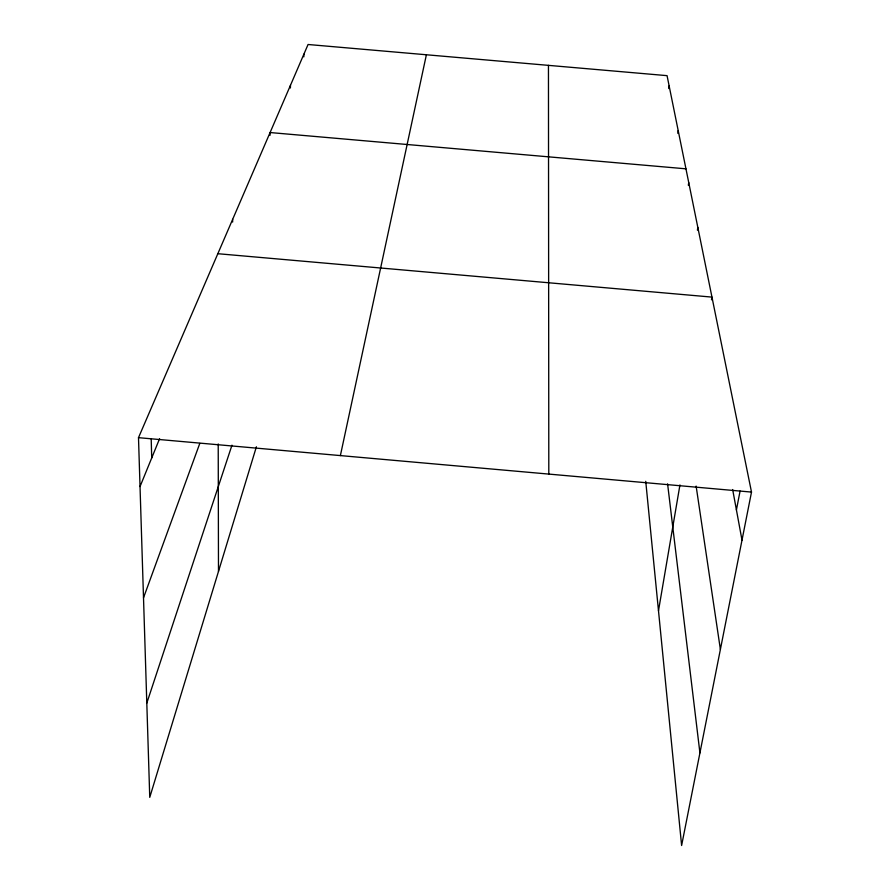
<?xml version="1.0" encoding="UTF-8"?>
<svg xmlns="http://www.w3.org/2000/svg" width="890" height="890" viewBox="0 0 890 890"><rect width="100%" height="100%" fill="white"/><g stroke="black" fill="none" stroke-linecap="round" stroke-linejoin="round"><path stroke-width="1.33" d="M232.646 222.066L232.657 219.34M270.048 135.291L270.082 132.543L685.945 168.822M290.407 87.988L290.463 85.295M303.824 56.849L303.891 54.168M668.746 88.533L669.124 85.874M677.791 133.311L678.202 130.608M688.326 185.242L688.738 182.584M697.404 230.132L697.838 227.44M658.489 610.763L679.949 484.928M711.51 299.797L711.967 297.104L217.828 253.706M736.419 509.914L740.08 491.035M256.398 446.78L149.754 797.362L138.495 437.669L308.062 44.5L667.055 75.65L751.505 492.081L681.618 845.5L645.74 481.334M340.38 455.591L426.388 54.768M146.806 703.111L231.967 445.189M143.513 597.802L199.794 443.398M140.03 486.574L159.599 438.67M138.495 437.669L751.505 492.081M732.659 489.533L742.004 540.152M696.125 486.096L720.388 649.444M667.589 483.849L699.918 752.918M151.2 438.77L151.712 457.972M218.217 443.943L218.484 571.436M548.451 65.359L548.807 474.092"/></g></svg>
